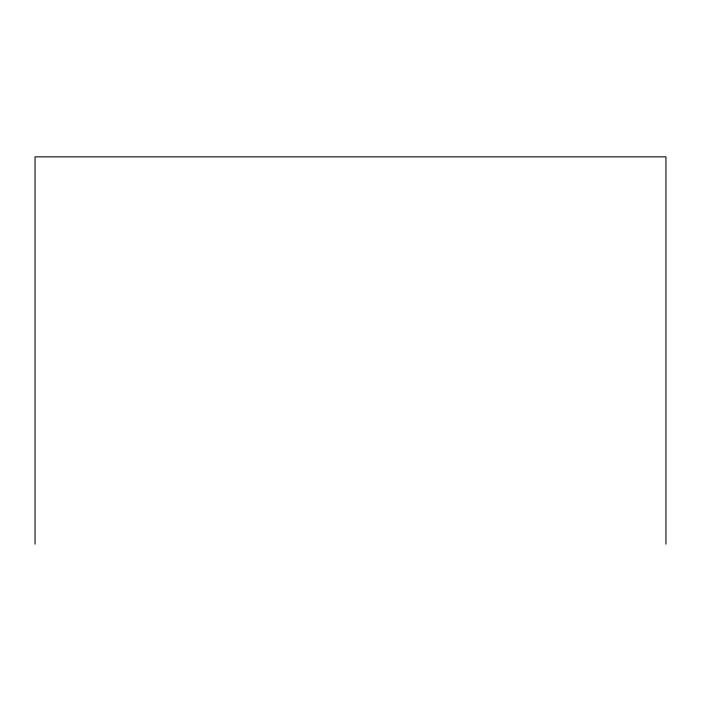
<?xml version="1.0" encoding="UTF-8"?>
<svg xmlns="http://www.w3.org/2000/svg" width="701" height="701" viewBox="0 0 701 701"><rect width="100%" height="100%" fill="white"/><g stroke="black" fill="none" stroke-linecap="round" stroke-linejoin="round"><path stroke-width="1.05" d="M665.95 544.142L665.95 156.858L35.05 156.858L35.05 544.142"/></g></svg>
